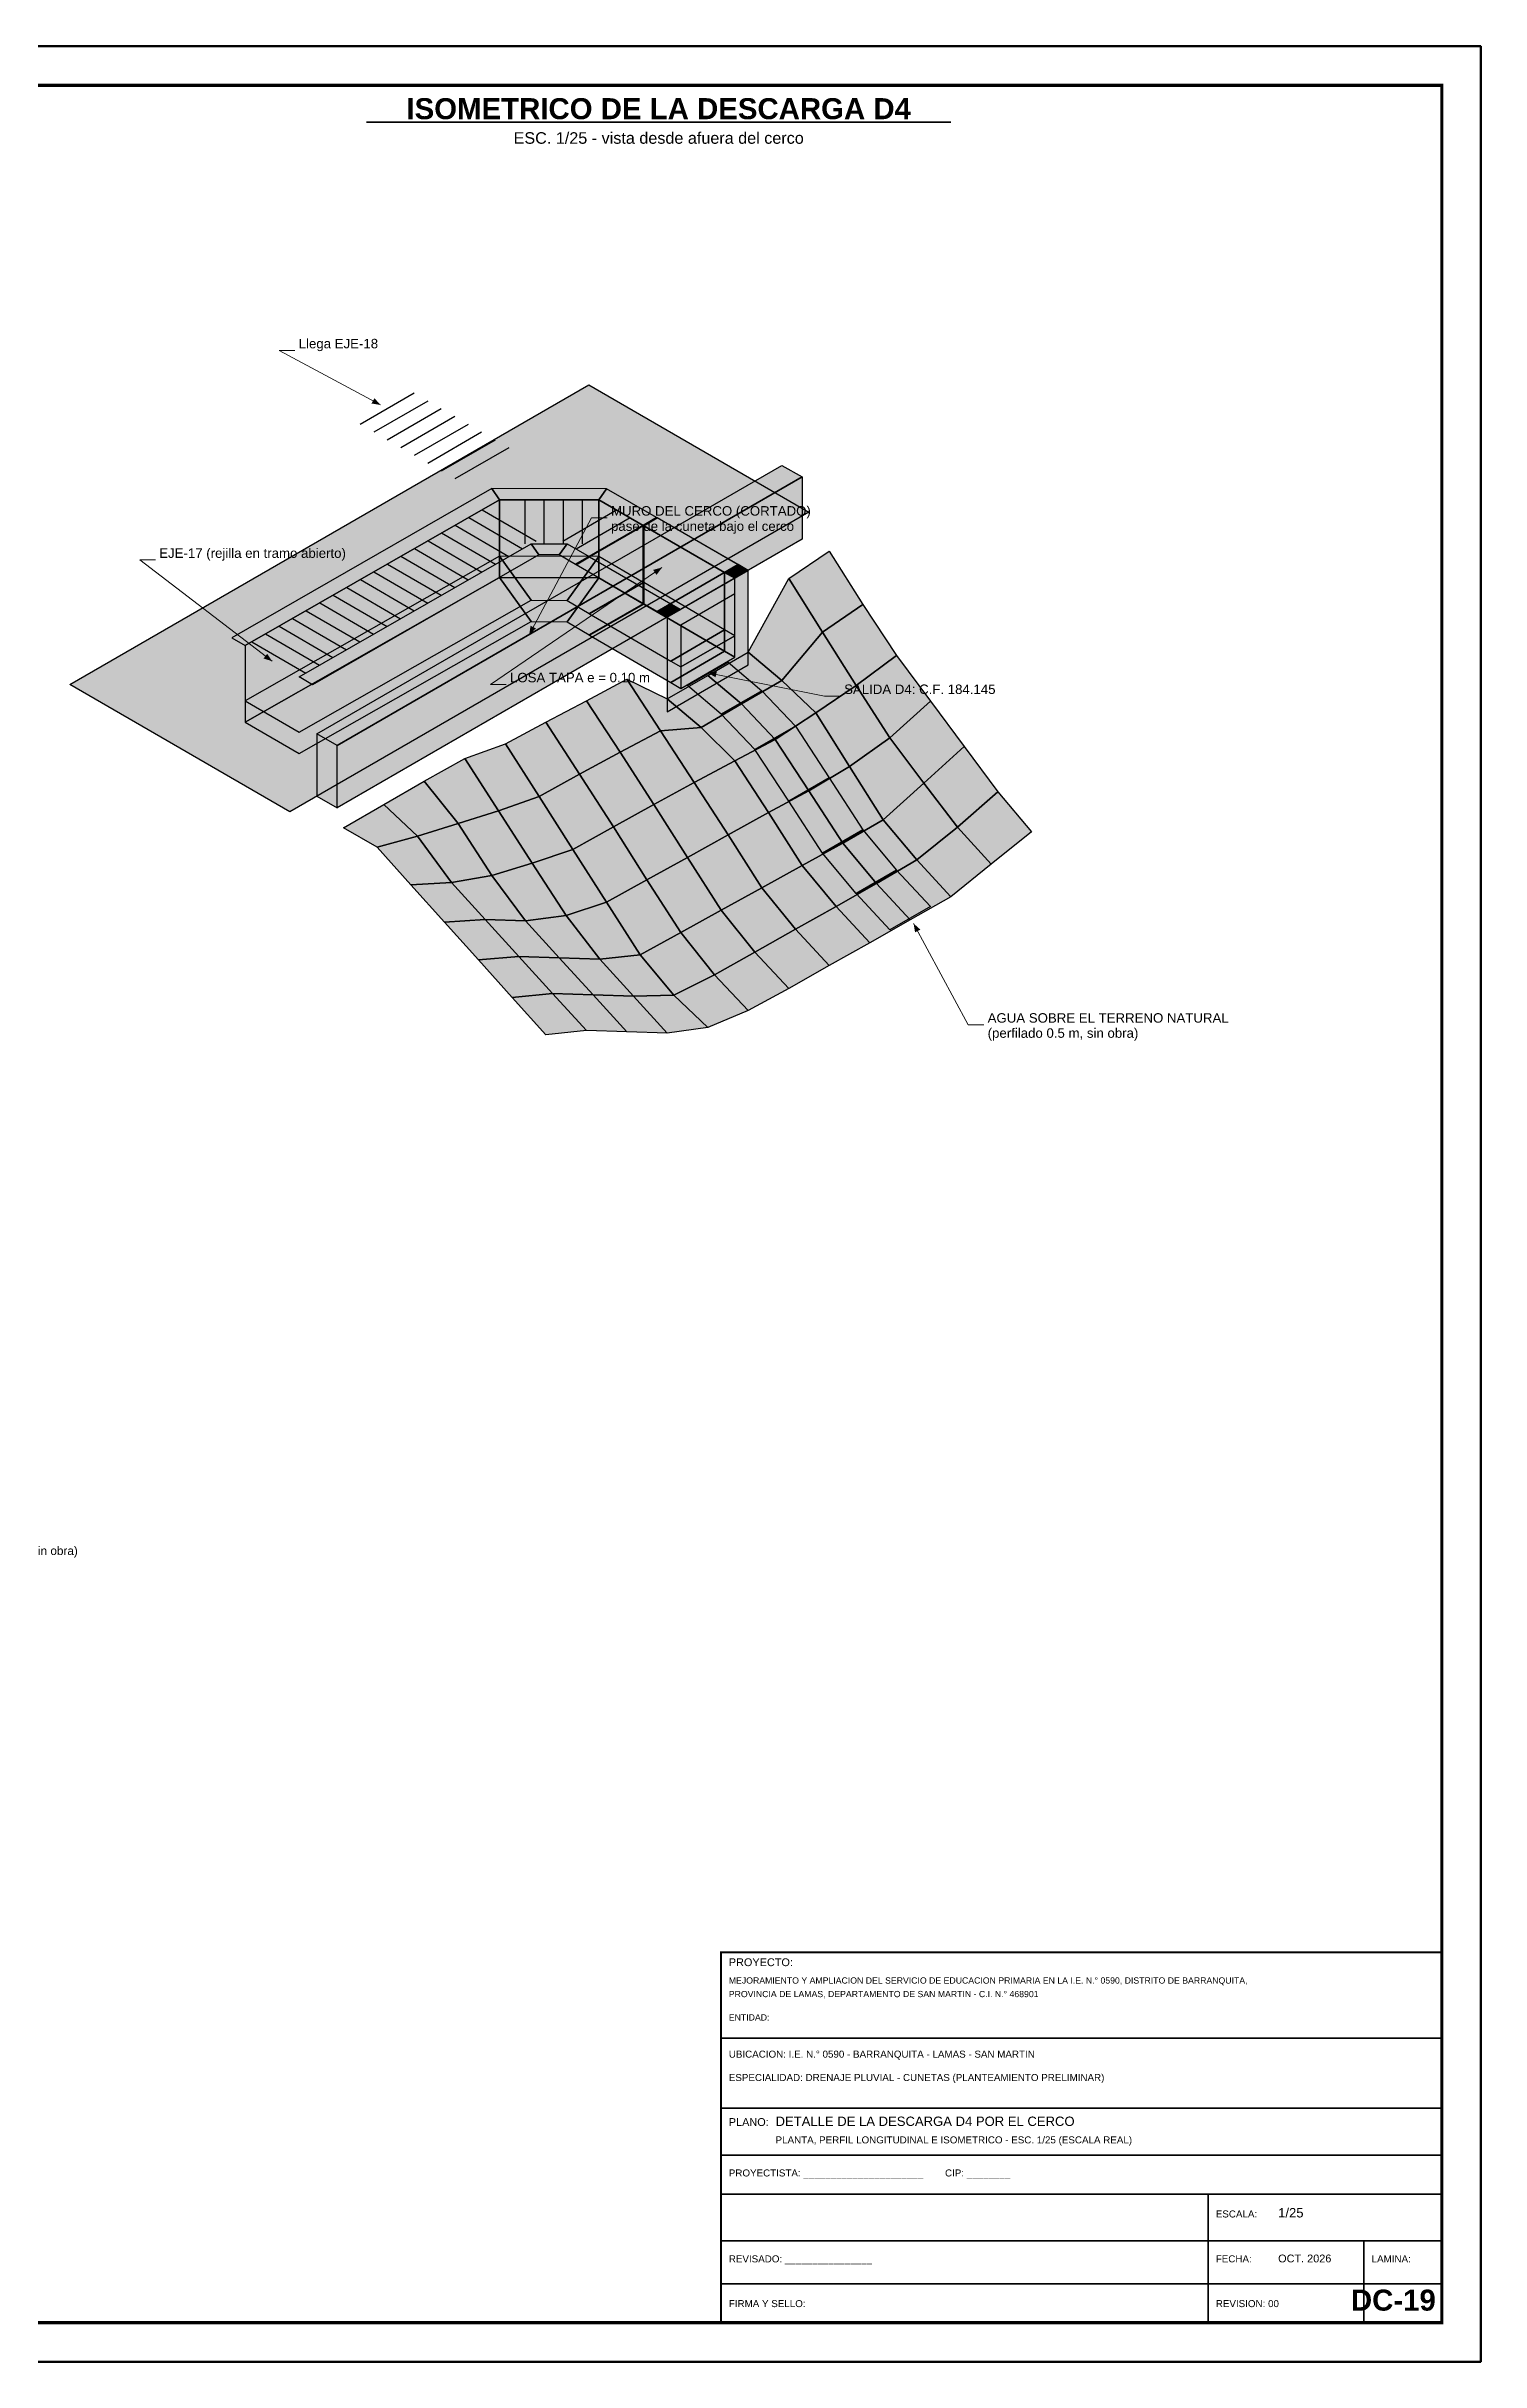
# Model space of a CAD drawing. Header units: metres. Extents: x 354768 to 355417, y 9249536 to 9250102.
# Drawn here: x 355158.65 to 355167.85, y 9249953 to 9249967.85 of the extents above; entities that cross this region are included whole.
import ezdxf
from ezdxf.enums import TextEntityAlignment as Align

# ---------------------------------------------------------------- set-up
doc = ezdxf.new("R2010")
doc.units = ezdxf.units.M
doc.header["$LTSCALE"] = 0.25
for name, color, linetype, lineweight in [('CONCRETO', 250, 'CONTINUOUS', 50), ('LLAMADAS', 30, 'CONTINUOUS', 18), ('MARCO', 7, 'CONTINUOUS', 50), ('ROTULO', 7, 'CONTINUOUS', 35), ('TITULOS', 160, 'CONTINUOUS', 35)]:
    doc.layers.add(name, color=color, linetype=linetype, lineweight=lineweight)
for name, color, linetype, true_color in [('ISOD-AGUA', 150, 'CONTINUOUS', 0x82bef0), ('ISOD-CERCO', 14, 'CONTINUOUS', 0xe8bebe), ('ISOD-FONDO', 253, 'CONTINUOUS', 0xb0b0b0), ('ISOD-HUECO', 250, 'CONTINUOUS', 0x3c3c3c), ('ISOD-INT', 252, 'CONTINUOUS', 0xc4c4c4), ('ISOD-LOSA', 8, 'CONTINUOUS', 0x969696), ('ISOD-PISO', 9, 'CONTINUOUS', 0xf3f0e8), ('ISOD-SUP', 254, 'CONTINUOUS', 0xececec), ('ISOD-TERRENO', 94, 'CONTINUOUS', 0xd6e2c4)]:
    doc.layers.add(name, color=color, linetype=linetype, true_color=true_color)
for name, color, linetype in [('ISOD-ARISTA', 8, 'CONTINUOUS'), ('ISOD-REJILLA', 1, 'CONTINUOUS'), ('ROTULO-TEXTO', 7, 'CONTINUOUS'), ('TEXTOS', 7, 'CONTINUOUS')]:
    doc.layers.add(name, color=color, linetype=linetype)
doc.styles.get("Standard").update_dxf_attribs({"font": 'arial.ttf'})
doc.styles.add('TITULOS', font='arialbd.ttf')

msp = doc.modelspace()

# ---------------------------------------------------------------- hatches: boundary and pattern name
at = {"layer": 'ISOD-AGUA', "true_color": 0x82bef0}
h = msp.add_hatch(color=7, dxfattribs=at)
h.dxf.hatch_style = 1
h.paths.add_polyline_path([(355160.267, 9249963.452), (355161.756, 9249964.297), (355161.554, 9249964.58), (355159.922, 9249963.653)])
h = msp.add_hatch(color=7, dxfattribs=at)
h.dxf.hatch_style = 1
h.paths.add_polyline_path([(355161.756, 9249964.297), (355161.987, 9249964.295), (355162.191, 9249964.577), (355161.554, 9249964.58)])
h = msp.add_hatch(color=7, dxfattribs=at)
h.dxf.hatch_style = 1
h.paths.add_polyline_path([(355161.987, 9249964.295), (355162.128, 9249964.212), (355162.475, 9249964.412), (355162.191, 9249964.577)])
h = msp.add_hatch(color=7, dxfattribs=at)
h.dxf.hatch_style = 1
h.paths.add_polyline_path([(355162.128, 9249964.212), (355162.132, 9249964.21), (355162.479, 9249964.41), (355162.475, 9249964.412)])
h = msp.add_hatch(color=7, dxfattribs=at)
h.dxf.hatch_style = 1
h.paths.add_polyline_path([(355162.132, 9249964.21), (355162.652, 9249963.907), (355162.998, 9249964.107), (355162.479, 9249964.41)])
h = msp.add_hatch(color=7, dxfattribs=at)
h.dxf.hatch_style = 1
h.paths.add_polyline_path([(355162.652, 9249963.907), (355162.717, 9249963.87), (355163.063, 9249964.07), (355162.998, 9249964.107)])
h = msp.add_hatch(color=7, dxfattribs=at)
h.dxf.hatch_style = 1
h.paths.add_polyline_path([(355162.717, 9249963.732), (355163.063, 9249963.933), (355163.063, 9249964.07), (355162.717, 9249963.87)])
h = msp.add_hatch(color=7, dxfattribs=at)
h.dxf.hatch_style = 1
h.paths.add_polyline_path([(355163.02, 9249963.9), (355163.236, 9249963.717), (355162.977, 9249963.567), (355162.76, 9249963.75)])
h = msp.add_hatch(color=7, dxfattribs=at)
h.dxf.hatch_style = 1
h.paths.add_polyline_path([(355163.236, 9249963.717), (355163.453, 9249963.49), (355163.193, 9249963.34), (355162.977, 9249963.567)])
h = msp.add_hatch(color=7, dxfattribs=at)
h.dxf.hatch_style = 1
h.paths.add_polyline_path([(355163.453, 9249963.49), (355163.669, 9249963.159), (355163.41, 9249963.009), (355163.193, 9249963.34)])
h = msp.add_hatch(color=7, dxfattribs=at)
h.dxf.hatch_style = 1
h.paths.add_polyline_path([(355163.669, 9249963.159), (355163.886, 9249962.825), (355163.626, 9249962.675), (355163.41, 9249963.009)])
h = msp.add_hatch(color=7, dxfattribs=at)
h.dxf.hatch_style = 1
h.paths.add_polyline_path([(355163.886, 9249962.825), (355164.102, 9249962.566), (355163.843, 9249962.416), (355163.626, 9249962.675)])
h = msp.add_hatch(color=7, dxfattribs=at)
h.dxf.hatch_style = 1
h.paths.add_polyline_path([(355164.102, 9249962.566), (355164.319, 9249962.333), (355164.059, 9249962.183), (355163.843, 9249962.416)])
at = {"layer": 'ISOD-CERCO', "true_color": 0xe8bebe}
h = msp.add_hatch(color=7, dxfattribs=at)
h.dxf.hatch_style = 1
h.paths.add_polyline_path([(355163.366, 9249965.162), (355163.496, 9249965.088), (355160.512, 9249963.365), (355160.382, 9249963.44)])
h = msp.add_hatch(color=7, dxfattribs=at)
h.dxf.hatch_style = 1
h.paths.add_polyline_path([(355163.496, 9249964.688), (355160.512, 9249962.965), (355160.512, 9249963.365), (355163.496, 9249965.088)])
h = msp.add_hatch(color=7, dxfattribs=at)
h.dxf.hatch_style = 1
h.paths.add_polyline_path([(355160.382, 9249963.04), (355160.512, 9249962.965), (355160.512, 9249963.365), (355160.382, 9249963.44)])
at = {"layer": 'ISOD-FONDO', "true_color": 0xb0b0b0}
h = msp.add_hatch(color=7, dxfattribs=at)
h.dxf.hatch_style = 1
h.paths.add_polyline_path([(355160.267, 9249963.315), (355161.756, 9249964.16), (355161.554, 9249964.443), (355159.922, 9249963.516)])
h = msp.add_hatch(color=7, dxfattribs=at)
h.dxf.hatch_style = 1
h.paths.add_polyline_path([(355161.756, 9249964.16), (355161.987, 9249964.158), (355162.191, 9249964.44), (355161.554, 9249964.443)])
h = msp.add_hatch(color=7, dxfattribs=at)
h.dxf.hatch_style = 1
h.paths.add_polyline_path([(355161.987, 9249964.158), (355162.128, 9249964.075), (355162.475, 9249964.275), (355162.191, 9249964.44)])
h = msp.add_hatch(color=7, dxfattribs=at)
h.dxf.hatch_style = 1
h.paths.add_polyline_path([(355162.128, 9249964.075), (355162.132, 9249964.073), (355162.479, 9249964.273), (355162.475, 9249964.275)])
h = msp.add_hatch(color=7, dxfattribs=at)
h.dxf.hatch_style = 1
h.paths.add_polyline_path([(355162.132, 9249964.073), (355162.652, 9249963.77), (355162.998, 9249963.97), (355162.479, 9249964.273)])
h = msp.add_hatch(color=7, dxfattribs=at)
h.dxf.hatch_style = 1
h.paths.add_polyline_path([(355162.652, 9249963.77), (355162.717, 9249963.732), (355163.063, 9249963.933), (355162.998, 9249963.97)])
at = {"layer": 'ISOD-HUECO', "true_color": 0x3c3c3c}
h = msp.add_hatch(color=7, dxfattribs=at)
h.dxf.hatch_style = 1
h.paths.add_polyline_path([(355162.717, 9249963.732), (355163.063, 9249963.933), (355163.063, 9249964.338), (355162.717, 9249964.138)])
at = {"layer": 'ISOD-INT', "true_color": 0xc4c4c4}
h = msp.add_hatch(color=7, dxfattribs=at)
h.dxf.hatch_style = 1
h.paths.add_polyline_path([(355159.922, 9249963.516), (355161.554, 9249964.443), (355161.554, 9249964.942), (355159.922, 9249964.006)])
h = msp.add_hatch(color=7, dxfattribs=at)
h.dxf.hatch_style = 1
h.paths.add_polyline_path([(355161.554, 9249964.443), (355162.191, 9249964.44), (355162.191, 9249964.941), (355161.554, 9249964.942)])
h = msp.add_hatch(color=7, dxfattribs=at)
h.dxf.hatch_style = 1
h.paths.add_polyline_path([(355162.191, 9249964.44), (355162.475, 9249964.275), (355162.475, 9249964.777), (355162.191, 9249964.941)])
h = msp.add_hatch(color=7, dxfattribs=at)
h.dxf.hatch_style = 1
h.paths.add_polyline_path([(355162.475, 9249964.275), (355162.479, 9249964.273), (355162.479, 9249964.775), (355162.475, 9249964.777)])
h = msp.add_hatch(color=7, dxfattribs=at)
h.dxf.hatch_style = 1
h.paths.add_polyline_path([(355162.479, 9249964.273), (355162.998, 9249963.97), (355162.998, 9249964.475), (355162.479, 9249964.775)])
h = msp.add_hatch(color=7, dxfattribs=at)
h.dxf.hatch_style = 1
h.paths.add_polyline_path([(355162.998, 9249963.97), (355163.063, 9249963.933), (355163.063, 9249964.438), (355162.998, 9249964.475)])
at = {"layer": 'ISOD-LOSA', "true_color": 0x969696}
h = msp.add_hatch(color=7, dxfattribs=at)
h.dxf.hatch_style = 1
h.paths.add_polyline_path([(355162.042, 9249964.528), (355162.046, 9249964.526), (355162.565, 9249964.826), (355162.561, 9249964.828)])
h = msp.add_hatch(color=7, dxfattribs=at)
h.dxf.hatch_style = 1
h.paths.add_polyline_path([(355162.046, 9249964.526), (355162.565, 9249964.226), (355163.085, 9249964.526), (355162.565, 9249964.826)])
h = msp.add_hatch(color=7, dxfattribs=at)
h.dxf.hatch_style = 1
h.paths.add_polyline_path([(355162.565, 9249964.226), (355162.63, 9249964.189), (355163.15, 9249964.489), (355163.085, 9249964.526)])
at = {"layer": 'ISOD-PISO', "true_color": 0xf3f0e8}
h = msp.add_hatch(color=7, dxfattribs=at)
h.dxf.hatch_style = 1
h.paths.add_polyline_path([(355162.126, 9249965.678), (355163.539, 9249964.863), (355160.209, 9249962.94), (355158.796, 9249963.756)])
at = {"layer": 'ISOD-SUP', "true_color": 0xececec}
h = msp.add_hatch(color=7, dxfattribs=at)
h.dxf.hatch_style = 1
h.paths.add_polyline_path([(355159.922, 9249964.006), (355161.554, 9249964.942), (355161.504, 9249965.013), (355159.836, 9249964.056)])
h = msp.add_hatch(color=7, dxfattribs=at)
h.dxf.hatch_style = 1
h.paths.add_polyline_path([(355161.554, 9249964.942), (355162.191, 9249964.941), (355162.241, 9249965.012), (355161.504, 9249965.013)])
h = msp.add_hatch(color=7, dxfattribs=at)
h.dxf.hatch_style = 1
h.paths.add_polyline_path([(355162.191, 9249964.941), (355162.475, 9249964.777), (355162.561, 9249964.827), (355162.241, 9249965.012)])
h = msp.add_hatch(color=7, dxfattribs=at)
h.dxf.hatch_style = 1
h.paths.add_polyline_path([(355162.475, 9249964.777), (355162.479, 9249964.775), (355162.565, 9249964.825), (355162.561, 9249964.827)])
h = msp.add_hatch(color=7, dxfattribs=at)
h.dxf.hatch_style = 1
h.paths.add_polyline_path([(355162.479, 9249964.775), (355162.998, 9249964.475), (355163.085, 9249964.525), (355162.565, 9249964.825)])
h = msp.add_hatch(color=7, dxfattribs=at)
h.dxf.hatch_style = 1
h.paths.add_polyline_path([(355160.267, 9249963.805), (355161.756, 9249964.659), (355161.806, 9249964.588), (355160.354, 9249963.755)])
h = msp.add_hatch(color=7, dxfattribs=at)
h.dxf.hatch_style = 1
h.paths.add_polyline_path([(355161.756, 9249964.659), (355161.987, 9249964.659), (355161.936, 9249964.588), (355161.806, 9249964.588)])
h = msp.add_hatch(color=7, dxfattribs=at)
h.dxf.hatch_style = 1
h.paths.add_polyline_path([(355161.987, 9249964.659), (355162.128, 9249964.577), (355162.042, 9249964.527), (355161.936, 9249964.588)])
h = msp.add_hatch(color=7, dxfattribs=at)
h.dxf.hatch_style = 1
h.paths.add_polyline_path([(355162.128, 9249964.577), (355162.132, 9249964.575), (355162.046, 9249964.525), (355162.042, 9249964.527)])
h = msp.add_hatch(color=7, dxfattribs=at)
h.dxf.hatch_style = 1
h.paths.add_polyline_path([(355162.132, 9249964.575), (355162.652, 9249964.275), (355162.565, 9249964.225), (355162.046, 9249964.525)])
h = msp.add_hatch(color=7, dxfattribs=at)
h.dxf.hatch_style = 1
h.paths.add_polyline_path([(355162.63, 9249963.582), (355163.15, 9249963.883), (355163.15, 9249964.488), (355162.63, 9249964.188)])
h = msp.add_hatch(color=7, dxfattribs=at)
h.dxf.hatch_style = 1
h.paths.add_polyline_path([(355162.998, 9249964.475), (355163.063, 9249964.438), (355163.15, 9249964.488), (355163.085, 9249964.525)])
h = msp.add_hatch(color=7, dxfattribs=at)
h.dxf.hatch_style = 1
h.paths.add_polyline_path([(355162.652, 9249964.275), (355162.717, 9249964.238), (355162.63, 9249964.188), (355162.565, 9249964.225)])
at = {"layer": 'ISOD-TERRENO', "true_color": 0xd6e2c4}
h = msp.add_hatch(color=7, dxfattribs=at)
h.dxf.hatch_style = 1
h.paths.add_polyline_path([(355163.669, 9249964.612), (355163.886, 9249964.269), (355163.626, 9249964.093), (355163.41, 9249964.436)])
h = msp.add_hatch(color=7, dxfattribs=at)
h.dxf.hatch_style = 1
h.paths.add_polyline_path([(355163.41, 9249964.436), (355163.626, 9249964.093), (355163.366, 9249963.782), (355163.15, 9249963.965)])
h = msp.add_hatch(color=7, dxfattribs=at)
h.dxf.hatch_style = 1
h.paths.add_polyline_path([(355163.886, 9249964.269), (355164.102, 9249963.942), (355163.843, 9249963.751), (355163.626, 9249964.093)])
h = msp.add_hatch(color=7, dxfattribs=at)
h.dxf.hatch_style = 1
h.paths.add_polyline_path([(355163.626, 9249964.093), (355163.843, 9249963.751), (355163.583, 9249963.575), (355163.366, 9249963.782)])
h = msp.add_hatch(color=7, dxfattribs=at)
h.dxf.hatch_style = 1
h.paths.add_polyline_path([(355163.15, 9249963.965), (355163.366, 9249963.782), (355163.106, 9249963.632), (355162.89, 9249963.815)])
h = msp.add_hatch(color=7, dxfattribs=at)
h.dxf.hatch_style = 1
h.paths.add_polyline_path([(355164.102, 9249963.942), (355164.319, 9249963.651), (355164.059, 9249963.414), (355163.843, 9249963.751)])
h = msp.add_hatch(color=7, dxfattribs=at)
h.dxf.hatch_style = 1
h.paths.add_polyline_path([(355162.37, 9249963.791), (355162.587, 9249963.46), (355162.327, 9249963.322), (355162.111, 9249963.653)])
h = msp.add_hatch(color=7, dxfattribs=at)
h.dxf.hatch_style = 1
h.paths.add_polyline_path([(355162.63, 9249963.665), (355162.847, 9249963.482), (355162.587, 9249963.46), (355162.37, 9249963.791)])
h = msp.add_hatch(color=7, dxfattribs=at)
h.dxf.hatch_style = 1
h.paths.add_polyline_path([(355162.89, 9249963.815), (355163.106, 9249963.632), (355162.847, 9249963.482), (355162.63, 9249963.665)])
h = msp.add_hatch(color=7, dxfattribs=at)
h.dxf.hatch_style = 1
h.paths.add_polyline_path([(355163.366, 9249963.782), (355163.583, 9249963.575), (355163.323, 9249963.405), (355163.106, 9249963.632)])
h = msp.add_hatch(color=7, dxfattribs=at)
h.dxf.hatch_style = 1
h.paths.add_polyline_path([(355163.843, 9249963.751), (355164.059, 9249963.414), (355163.799, 9249963.232), (355163.583, 9249963.575)])
h = msp.add_hatch(color=7, dxfattribs=at)
h.dxf.hatch_style = 1
h.paths.add_polyline_path([(355162.111, 9249963.653), (355162.327, 9249963.322), (355162.067, 9249963.182), (355161.851, 9249963.515)])
h = msp.add_hatch(color=7, dxfattribs=at)
h.dxf.hatch_style = 1
h.paths.add_polyline_path([(355163.106, 9249963.632), (355163.323, 9249963.405), (355163.063, 9249963.267), (355162.847, 9249963.482)])
h = msp.add_hatch(color=7, dxfattribs=at)
h.dxf.hatch_style = 1
h.paths.add_polyline_path([(355163.583, 9249963.575), (355163.799, 9249963.232), (355163.539, 9249963.074), (355163.323, 9249963.405)])
h = msp.add_hatch(color=7, dxfattribs=at)
h.dxf.hatch_style = 1
h.paths.add_polyline_path([(355164.319, 9249963.651), (355164.535, 9249963.359), (355164.276, 9249963.123), (355164.059, 9249963.414)])
h = msp.add_hatch(color=7, dxfattribs=at)
h.dxf.hatch_style = 1
h.paths.add_polyline_path([(355161.851, 9249963.515), (355162.067, 9249963.182), (355161.807, 9249963.038), (355161.591, 9249963.377)])
h = msp.add_hatch(color=7, dxfattribs=at)
h.dxf.hatch_style = 1
h.paths.add_polyline_path([(355162.587, 9249963.46), (355162.803, 9249963.129), (355162.544, 9249962.987), (355162.327, 9249963.322)])
h = msp.add_hatch(color=7, dxfattribs=at)
h.dxf.hatch_style = 1
h.paths.add_polyline_path([(355162.847, 9249963.482), (355163.063, 9249963.267), (355162.803, 9249963.129), (355162.587, 9249963.46)])
h = msp.add_hatch(color=7, dxfattribs=at)
h.dxf.hatch_style = 1
h.paths.add_polyline_path([(355161.331, 9249963.282), (355161.548, 9249962.947), (355161.288, 9249962.866), (355161.071, 9249963.137)])
h = msp.add_hatch(color=7, dxfattribs=at)
h.dxf.hatch_style = 1
h.paths.add_polyline_path([(355161.591, 9249963.377), (355161.807, 9249963.038), (355161.548, 9249962.947), (355161.331, 9249963.282)])
h = msp.add_hatch(color=7, dxfattribs=at)
h.dxf.hatch_style = 1
h.paths.add_polyline_path([(355162.327, 9249963.322), (355162.544, 9249962.987), (355162.284, 9249962.843), (355162.067, 9249963.182)])
h = msp.add_hatch(color=7, dxfattribs=at)
h.dxf.hatch_style = 1
h.paths.add_polyline_path([(355163.323, 9249963.405), (355163.539, 9249963.074), (355163.28, 9249962.935), (355163.063, 9249963.267)])
h = msp.add_hatch(color=7, dxfattribs=at)
h.dxf.hatch_style = 1
h.paths.add_polyline_path([(355164.059, 9249963.414), (355164.276, 9249963.123), (355164.016, 9249962.889), (355163.799, 9249963.232)])
h = msp.add_hatch(color=7, dxfattribs=at)
h.dxf.hatch_style = 1
h.paths.add_polyline_path([(355164.535, 9249963.359), (355164.752, 9249963.068), (355164.492, 9249962.842), (355164.276, 9249963.123)])
h = msp.add_hatch(color=7, dxfattribs=at)
h.dxf.hatch_style = 1
h.paths.add_polyline_path([(355161.071, 9249963.137), (355161.288, 9249962.866), (355161.028, 9249962.785), (355160.811, 9249962.988)])
h = msp.add_hatch(color=7, dxfattribs=at)
h.dxf.hatch_style = 1
h.paths.add_polyline_path([(355162.067, 9249963.182), (355162.284, 9249962.843), (355162.024, 9249962.699), (355161.807, 9249963.038)])
h = msp.add_hatch(color=7, dxfattribs=at)
h.dxf.hatch_style = 1
h.paths.add_polyline_path([(355162.803, 9249963.129), (355163.02, 9249962.792), (355162.76, 9249962.648), (355162.544, 9249962.987)])
h = msp.add_hatch(color=7, dxfattribs=at)
h.dxf.hatch_style = 1
h.paths.add_polyline_path([(355163.063, 9249963.267), (355163.28, 9249962.935), (355163.02, 9249962.792), (355162.803, 9249963.129)])
h = msp.add_hatch(color=7, dxfattribs=at)
h.dxf.hatch_style = 1
h.paths.add_polyline_path([(355163.799, 9249963.232), (355164.016, 9249962.889), (355163.756, 9249962.74), (355163.539, 9249963.074)])
h = msp.add_hatch(color=7, dxfattribs=at)
h.dxf.hatch_style = 1
h.paths.add_polyline_path([(355160.811, 9249962.988), (355161.028, 9249962.785), (355160.768, 9249962.713), (355160.552, 9249962.838)])
h = msp.add_hatch(color=7, dxfattribs=at)
h.dxf.hatch_style = 1
h.paths.add_polyline_path([(355161.807, 9249963.038), (355162.024, 9249962.699), (355161.764, 9249962.611), (355161.548, 9249962.947)])
h = msp.add_hatch(color=7, dxfattribs=at)
h.dxf.hatch_style = 1
h.paths.add_polyline_path([(355162.544, 9249962.987), (355162.76, 9249962.648), (355162.5, 9249962.504), (355162.284, 9249962.843)])
h = msp.add_hatch(color=7, dxfattribs=at)
h.dxf.hatch_style = 1
h.paths.add_polyline_path([(355163.539, 9249963.074), (355163.756, 9249962.74), (355163.496, 9249962.596), (355163.28, 9249962.935)])
h = msp.add_hatch(color=7, dxfattribs=at)
h.dxf.hatch_style = 1
h.paths.add_polyline_path([(355164.276, 9249963.123), (355164.492, 9249962.842), (355164.232, 9249962.633), (355164.016, 9249962.889)])
h = msp.add_hatch(color=7, dxfattribs=at)
h.dxf.hatch_style = 1
h.paths.add_polyline_path([(355164.752, 9249963.068), (355164.968, 9249962.813), (355164.709, 9249962.605), (355164.492, 9249962.842)])
h = msp.add_hatch(color=7, dxfattribs=at)
h.dxf.hatch_style = 1
h.paths.add_polyline_path([(355161.288, 9249962.866), (355161.504, 9249962.531), (355161.245, 9249962.488), (355161.028, 9249962.785)])
h = msp.add_hatch(color=7, dxfattribs=at)
h.dxf.hatch_style = 1
h.paths.add_polyline_path([(355161.548, 9249962.947), (355161.764, 9249962.611), (355161.504, 9249962.531), (355161.288, 9249962.866)])
h = msp.add_hatch(color=7, dxfattribs=at)
h.dxf.hatch_style = 1
h.paths.add_polyline_path([(355162.284, 9249962.843), (355162.5, 9249962.504), (355162.24, 9249962.361), (355162.024, 9249962.699)])
h = msp.add_hatch(color=7, dxfattribs=at)
h.dxf.hatch_style = 1
h.paths.add_polyline_path([(355163.28, 9249962.935), (355163.496, 9249962.596), (355163.236, 9249962.453), (355163.02, 9249962.792)])
h = msp.add_hatch(color=7, dxfattribs=at)
h.dxf.hatch_style = 1
h.paths.add_polyline_path([(355164.016, 9249962.889), (355164.232, 9249962.633), (355163.972, 9249962.481), (355163.756, 9249962.74)])
h = msp.add_hatch(color=7, dxfattribs=at)
h.dxf.hatch_style = 1
h.paths.add_polyline_path([(355164.492, 9249962.842), (355164.709, 9249962.605), (355164.449, 9249962.396), (355164.232, 9249962.633)])
h = msp.add_hatch(color=7, dxfattribs=at)
h.dxf.hatch_style = 1
h.paths.add_polyline_path([(355161.028, 9249962.785), (355161.245, 9249962.488), (355160.985, 9249962.473), (355160.768, 9249962.713)])
h = msp.add_hatch(color=7, dxfattribs=at)
h.dxf.hatch_style = 1
h.paths.add_polyline_path([(355162.024, 9249962.699), (355162.24, 9249962.361), (355161.981, 9249962.276), (355161.764, 9249962.611)])
h = msp.add_hatch(color=7, dxfattribs=at)
h.dxf.hatch_style = 1
h.paths.add_polyline_path([(355163.02, 9249962.792), (355163.236, 9249962.453), (355162.977, 9249962.309), (355162.76, 9249962.648)])
h = msp.add_hatch(color=7, dxfattribs=at)
h.dxf.hatch_style = 1
h.paths.add_polyline_path([(355163.756, 9249962.74), (355163.972, 9249962.481), (355163.713, 9249962.334), (355163.496, 9249962.596)])
h = msp.add_hatch(color=7, dxfattribs=at)
h.dxf.hatch_style = 1
h.paths.add_polyline_path([(355161.764, 9249962.611), (355161.981, 9249962.276), (355161.721, 9249962.241), (355161.504, 9249962.531)])
h = msp.add_hatch(color=7, dxfattribs=at)
h.dxf.hatch_style = 1
h.paths.add_polyline_path([(355162.76, 9249962.648), (355162.977, 9249962.309), (355162.717, 9249962.166), (355162.5, 9249962.504)])
h = msp.add_hatch(color=7, dxfattribs=at)
h.dxf.hatch_style = 1
h.paths.add_polyline_path([(355163.496, 9249962.596), (355163.713, 9249962.334), (355163.453, 9249962.187), (355163.236, 9249962.453)])
h = msp.add_hatch(color=7, dxfattribs=at)
h.dxf.hatch_style = 1
h.paths.add_polyline_path([(355164.232, 9249962.633), (355164.449, 9249962.396), (355164.189, 9249962.248), (355163.972, 9249962.481)])
h = msp.add_hatch(color=7, dxfattribs=at)
h.dxf.hatch_style = 1
h.paths.add_polyline_path([(355161.245, 9249962.488), (355161.461, 9249962.25), (355161.201, 9249962.232), (355160.985, 9249962.473)])
h = msp.add_hatch(color=7, dxfattribs=at)
h.dxf.hatch_style = 1
h.paths.add_polyline_path([(355161.504, 9249962.531), (355161.721, 9249962.241), (355161.461, 9249962.25), (355161.245, 9249962.488)])
h = msp.add_hatch(color=7, dxfattribs=at)
h.dxf.hatch_style = 1
h.paths.add_polyline_path([(355162.5, 9249962.504), (355162.717, 9249962.166), (355162.457, 9249962.022), (355162.24, 9249962.361)])
h = msp.add_hatch(color=7, dxfattribs=at)
h.dxf.hatch_style = 1
h.paths.add_polyline_path([(355163.236, 9249962.453), (355163.453, 9249962.187), (355163.193, 9249962.041), (355162.977, 9249962.309)])
h = msp.add_hatch(color=7, dxfattribs=at)
h.dxf.hatch_style = 1
h.paths.add_polyline_path([(355163.972, 9249962.481), (355164.189, 9249962.248), (355163.929, 9249962.101), (355163.713, 9249962.334)])
h = msp.add_hatch(color=7, dxfattribs=at)
h.dxf.hatch_style = 1
h.paths.add_polyline_path([(355161.461, 9249962.25), (355161.678, 9249962.012), (355161.418, 9249961.991), (355161.201, 9249962.232)])
h = msp.add_hatch(color=7, dxfattribs=at)
h.dxf.hatch_style = 1
h.paths.add_polyline_path([(355161.721, 9249962.241), (355161.937, 9249962.004), (355161.678, 9249962.012), (355161.461, 9249962.25)])
h = msp.add_hatch(color=7, dxfattribs=at)
h.dxf.hatch_style = 1
h.paths.add_polyline_path([(355161.981, 9249962.276), (355162.197, 9249961.995), (355161.937, 9249962.004), (355161.721, 9249962.241)])
h = msp.add_hatch(color=7, dxfattribs=at)
h.dxf.hatch_style = 1
h.paths.add_polyline_path([(355162.24, 9249962.361), (355162.457, 9249962.022), (355162.197, 9249961.995), (355161.981, 9249962.276)])
h = msp.add_hatch(color=7, dxfattribs=at)
h.dxf.hatch_style = 1
h.paths.add_polyline_path([(355162.977, 9249962.309), (355163.193, 9249962.041), (355162.933, 9249961.894), (355162.717, 9249962.166)])
h = msp.add_hatch(color=7, dxfattribs=at)
h.dxf.hatch_style = 1
h.paths.add_polyline_path([(355163.713, 9249962.334), (355163.929, 9249962.101), (355163.669, 9249961.954), (355163.453, 9249962.187)])
h = msp.add_hatch(color=7, dxfattribs=at)
h.dxf.hatch_style = 1
h.paths.add_polyline_path([(355162.717, 9249962.166), (355162.933, 9249961.894), (355162.673, 9249961.764), (355162.457, 9249962.022)])
h = msp.add_hatch(color=7, dxfattribs=at)
h.dxf.hatch_style = 1
h.paths.add_polyline_path([(355163.453, 9249962.187), (355163.669, 9249961.954), (355163.41, 9249961.807), (355163.193, 9249962.041)])
h = msp.add_hatch(color=7, dxfattribs=at)
h.dxf.hatch_style = 1
h.paths.add_polyline_path([(355161.678, 9249962.012), (355161.894, 9249961.775), (355161.634, 9249961.75), (355161.418, 9249961.991)])
h = msp.add_hatch(color=7, dxfattribs=at)
h.dxf.hatch_style = 1
h.paths.add_polyline_path([(355161.937, 9249962.004), (355162.154, 9249961.766), (355161.894, 9249961.775), (355161.678, 9249962.012)])
h = msp.add_hatch(color=7, dxfattribs=at)
h.dxf.hatch_style = 1
h.paths.add_polyline_path([(355162.197, 9249961.995), (355162.414, 9249961.757), (355162.154, 9249961.766), (355161.937, 9249962.004)])
h = msp.add_hatch(color=7, dxfattribs=at)
h.dxf.hatch_style = 1
h.paths.add_polyline_path([(355162.457, 9249962.022), (355162.673, 9249961.764), (355162.414, 9249961.757), (355162.197, 9249961.995)])
h = msp.add_hatch(color=7, dxfattribs=at)
h.dxf.hatch_style = 1
h.paths.add_polyline_path([(355163.193, 9249962.041), (355163.41, 9249961.807), (355163.15, 9249961.667), (355162.933, 9249961.894)])
h = msp.add_hatch(color=7, dxfattribs=at)
h.dxf.hatch_style = 1
h.paths.add_polyline_path([(355162.933, 9249961.894), (355163.15, 9249961.667), (355162.89, 9249961.558), (355162.673, 9249961.764)])
h = msp.add_hatch(color=7, dxfattribs=at)
h.dxf.hatch_style = 1
h.paths.add_polyline_path([(355161.894, 9249961.775), (355162.111, 9249961.537), (355161.851, 9249961.509), (355161.634, 9249961.75)])
h = msp.add_hatch(color=7, dxfattribs=at)
h.dxf.hatch_style = 1
h.paths.add_polyline_path([(355162.154, 9249961.766), (355162.37, 9249961.529), (355162.111, 9249961.537), (355161.894, 9249961.775)])
h = msp.add_hatch(color=7, dxfattribs=at)
h.dxf.hatch_style = 1
h.paths.add_polyline_path([(355162.414, 9249961.757), (355162.63, 9249961.52), (355162.37, 9249961.529), (355162.154, 9249961.766)])
h = msp.add_hatch(color=7, dxfattribs=at)
h.dxf.hatch_style = 1
h.paths.add_polyline_path([(355162.673, 9249961.764), (355162.89, 9249961.558), (355162.63, 9249961.52), (355162.414, 9249961.757)])

# ---------------------------------------------------------------- linework, layer by layer
at = {"layer": 'CONCRETO'}
for points in [[(355161.05, 9249965.7)], [(355160.963, 9249965.65)], [(355160.53, 9249965.4)], [(355160.617, 9249965.45)]]:
    msp.add_lwpolyline(points, dxfattribs=at)
at = {"layer": 'ISOD-ARISTA'}
for points in [[(355162.126, 9249965.678), (355163.539, 9249964.863), (355160.209, 9249962.94), (355158.796, 9249963.756)], [(355163.366, 9249965.162), (355163.496, 9249965.088), (355160.512, 9249963.365), (355160.382, 9249963.44)], [(355163.496, 9249964.688), (355160.512, 9249962.965), (355160.512, 9249963.365), (355163.496, 9249965.088)], [(355159.922, 9249964.006), (355161.554, 9249964.942), (355161.504, 9249965.013), (355159.836, 9249964.056)], [(355159.922, 9249963.516), (355161.554, 9249964.443), (355161.554, 9249964.942), (355159.922, 9249964.006)], [(355161.554, 9249964.942), (355162.191, 9249964.941), (355162.241, 9249965.012), (355161.504, 9249965.013)], [(355161.554, 9249964.443), (355162.191, 9249964.44), (355162.191, 9249964.941), (355161.554, 9249964.942)], [(355162.191, 9249964.941), (355162.475, 9249964.777), (355162.561, 9249964.827), (355162.241, 9249965.012)], [(355162.191, 9249964.44), (355162.475, 9249964.275), (355162.475, 9249964.777), (355162.191, 9249964.941)], [(355162.042, 9249964.528), (355162.046, 9249964.526), (355162.565, 9249964.826), (355162.561, 9249964.828)], [(355162.046, 9249964.526), (355162.565, 9249964.226), (355163.085, 9249964.526), (355162.565, 9249964.826)], [(355162.475, 9249964.777), (355162.479, 9249964.775), (355162.565, 9249964.825), (355162.561, 9249964.827)], [(355162.475, 9249964.275), (355162.479, 9249964.273), (355162.479, 9249964.775), (355162.475, 9249964.777)], [(355162.479, 9249964.775), (355162.998, 9249964.475), (355163.085, 9249964.525), (355162.565, 9249964.825)], [(355162.479, 9249964.273), (355162.998, 9249963.97), (355162.998, 9249964.475), (355162.479, 9249964.775)], [(355160.267, 9249963.805), (355161.756, 9249964.659), (355161.806, 9249964.588), (355160.354, 9249963.755)], [(355161.756, 9249964.659), (355161.987, 9249964.659), (355161.936, 9249964.588), (355161.806, 9249964.588)], [(355161.987, 9249964.659), (355162.128, 9249964.577), (355162.042, 9249964.527), (355161.936, 9249964.588)], [(355160.267, 9249963.452), (355161.756, 9249964.297), (355161.554, 9249964.58), (355159.922, 9249963.653)], [(355161.756, 9249964.297), (355161.987, 9249964.295), (355162.191, 9249964.577), (355161.554, 9249964.58)], [(355161.987, 9249964.295), (355162.128, 9249964.212), (355162.475, 9249964.412), (355162.191, 9249964.577)], [(355162.128, 9249964.577), (355162.132, 9249964.575), (355162.046, 9249964.525), (355162.042, 9249964.527)], [(355162.132, 9249964.575), (355162.652, 9249964.275), (355162.565, 9249964.225), (355162.046, 9249964.525)], [(355162.565, 9249964.226), (355162.63, 9249964.189), (355163.15, 9249964.489), (355163.085, 9249964.526)], [(355162.63, 9249963.582), (355163.15, 9249963.883), (355163.15, 9249964.488), (355162.63, 9249964.188)], [(355162.998, 9249964.475), (355163.063, 9249964.438), (355163.15, 9249964.488), (355163.085, 9249964.525)], [(355162.998, 9249963.97), (355163.063, 9249963.933), (355163.063, 9249964.438), (355162.998, 9249964.475)], [(355163.669, 9249964.612), (355163.886, 9249964.269), (355163.626, 9249964.093), (355163.41, 9249964.436)], [(355160.267, 9249963.315), (355161.756, 9249964.16), (355161.554, 9249964.443), (355159.922, 9249963.516)], [(355161.756, 9249964.16), (355161.987, 9249964.158), (355162.191, 9249964.44), (355161.554, 9249964.443)], [(355161.987, 9249964.158), (355162.128, 9249964.075), (355162.475, 9249964.275), (355162.191, 9249964.44)], [(355162.128, 9249964.212), (355162.132, 9249964.21), (355162.479, 9249964.41), (355162.475, 9249964.412)], [(355162.132, 9249964.21), (355162.652, 9249963.907), (355162.998, 9249964.107), (355162.479, 9249964.41)], [(355162.717, 9249963.732), (355163.063, 9249963.933), (355163.063, 9249964.338), (355162.717, 9249964.138)], [(355163.41, 9249964.436), (355163.626, 9249964.093), (355163.366, 9249963.782), (355163.15, 9249963.965)], [(355162.128, 9249964.075), (355162.132, 9249964.073), (355162.479, 9249964.273), (355162.475, 9249964.275)], [(355162.132, 9249964.073), (355162.652, 9249963.77), (355162.998, 9249963.97), (355162.479, 9249964.273)], [(355162.652, 9249964.275), (355162.717, 9249964.238), (355162.63, 9249964.188), (355162.565, 9249964.225)], [(355163.886, 9249964.269), (355164.102, 9249963.942), (355163.843, 9249963.751), (355163.626, 9249964.093)], [(355162.652, 9249963.907), (355162.717, 9249963.87), (355163.063, 9249964.07), (355162.998, 9249964.107)], [(355162.717, 9249963.732), (355163.063, 9249963.933), (355163.063, 9249964.07), (355162.717, 9249963.87)], [(355163.626, 9249964.093), (355163.843, 9249963.751), (355163.583, 9249963.575), (355163.366, 9249963.782)], [(355162.652, 9249963.77), (355162.717, 9249963.732), (355163.063, 9249963.933), (355162.998, 9249963.97)], [(355163.02, 9249963.9), (355163.236, 9249963.717), (355162.977, 9249963.567), (355162.76, 9249963.75)], [(355163.15, 9249963.965), (355163.366, 9249963.782), (355163.106, 9249963.632), (355162.89, 9249963.815)], [(355164.102, 9249963.942), (355164.319, 9249963.651), (355164.059, 9249963.414), (355163.843, 9249963.751)], [(355162.37, 9249963.791), (355162.587, 9249963.46), (355162.327, 9249963.322), (355162.111, 9249963.653)], [(355162.63, 9249963.665), (355162.847, 9249963.482), (355162.587, 9249963.46), (355162.37, 9249963.791)], [(355162.89, 9249963.815), (355163.106, 9249963.632), (355162.847, 9249963.482), (355162.63, 9249963.665)], [(355163.366, 9249963.782), (355163.583, 9249963.575), (355163.323, 9249963.405), (355163.106, 9249963.632)], [(355163.843, 9249963.751), (355164.059, 9249963.414), (355163.799, 9249963.232), (355163.583, 9249963.575)], [(355162.111, 9249963.653), (355162.327, 9249963.322), (355162.067, 9249963.182), (355161.851, 9249963.515)], [(355163.106, 9249963.632), (355163.323, 9249963.405), (355163.063, 9249963.267), (355162.847, 9249963.482)], [(355163.236, 9249963.717), (355163.453, 9249963.49), (355163.193, 9249963.34), (355162.977, 9249963.567)], [(355163.583, 9249963.575), (355163.799, 9249963.232), (355163.539, 9249963.074), (355163.323, 9249963.405)], [(355164.319, 9249963.651), (355164.535, 9249963.359), (355164.276, 9249963.123), (355164.059, 9249963.414)], [(355160.382, 9249963.04), (355160.512, 9249962.965), (355160.512, 9249963.365), (355160.382, 9249963.44)], [(355161.851, 9249963.515), (355162.067, 9249963.182), (355161.807, 9249963.038), (355161.591, 9249963.377)], [(355162.587, 9249963.46), (355162.803, 9249963.129), (355162.544, 9249962.987), (355162.327, 9249963.322)], [(355162.847, 9249963.482), (355163.063, 9249963.267), (355162.803, 9249963.129), (355162.587, 9249963.46)], [(355163.453, 9249963.49), (355163.669, 9249963.159), (355163.41, 9249963.009), (355163.193, 9249963.34)], [(355161.331, 9249963.282), (355161.548, 9249962.947), (355161.288, 9249962.866), (355161.071, 9249963.137)], [(355161.591, 9249963.377), (355161.807, 9249963.038), (355161.548, 9249962.947), (355161.331, 9249963.282)], [(355162.327, 9249963.322), (355162.544, 9249962.987), (355162.284, 9249962.843), (355162.067, 9249963.182)], [(355163.323, 9249963.405), (355163.539, 9249963.074), (355163.28, 9249962.935), (355163.063, 9249963.267)], [(355164.059, 9249963.414), (355164.276, 9249963.123), (355164.016, 9249962.889), (355163.799, 9249963.232)], [(355164.535, 9249963.359), (355164.752, 9249963.068), (355164.492, 9249962.842), (355164.276, 9249963.123)], [(355161.071, 9249963.137), (355161.288, 9249962.866), (355161.028, 9249962.785), (355160.811, 9249962.988)], [(355162.067, 9249963.182), (355162.284, 9249962.843), (355162.024, 9249962.699), (355161.807, 9249963.038)], [(355162.803, 9249963.129), (355163.02, 9249962.792), (355162.76, 9249962.648), (355162.544, 9249962.987)], [(355163.063, 9249963.267), (355163.28, 9249962.935), (355163.02, 9249962.792), (355162.803, 9249963.129)], [(355163.669, 9249963.159), (355163.886, 9249962.825), (355163.626, 9249962.675), (355163.41, 9249963.009)], [(355163.799, 9249963.232), (355164.016, 9249962.889), (355163.756, 9249962.74), (355163.539, 9249963.074)], [(355160.811, 9249962.988), (355161.028, 9249962.785), (355160.768, 9249962.713), (355160.552, 9249962.838)], [(355161.807, 9249963.038), (355162.024, 9249962.699), (355161.764, 9249962.611), (355161.548, 9249962.947)], [(355162.544, 9249962.987), (355162.76, 9249962.648), (355162.5, 9249962.504), (355162.284, 9249962.843)], [(355163.539, 9249963.074), (355163.756, 9249962.74), (355163.496, 9249962.596), (355163.28, 9249962.935)], [(355164.276, 9249963.123), (355164.492, 9249962.842), (355164.232, 9249962.633), (355164.016, 9249962.889)], [(355164.752, 9249963.068), (355164.968, 9249962.813), (355164.709, 9249962.605), (355164.492, 9249962.842)], [(355161.288, 9249962.866), (355161.504, 9249962.531), (355161.245, 9249962.488), (355161.028, 9249962.785)], [(355161.548, 9249962.947), (355161.764, 9249962.611), (355161.504, 9249962.531), (355161.288, 9249962.866)], [(355162.284, 9249962.843), (355162.5, 9249962.504), (355162.24, 9249962.361), (355162.024, 9249962.699)], [(355163.28, 9249962.935), (355163.496, 9249962.596), (355163.236, 9249962.453), (355163.02, 9249962.792)], [(355164.016, 9249962.889), (355164.232, 9249962.633), (355163.972, 9249962.481), (355163.756, 9249962.74)], [(355164.492, 9249962.842), (355164.709, 9249962.605), (355164.449, 9249962.396), (355164.232, 9249962.633)], [(355161.028, 9249962.785), (355161.245, 9249962.488), (355160.985, 9249962.473), (355160.768, 9249962.713)], [(355162.024, 9249962.699), (355162.24, 9249962.361), (355161.981, 9249962.276), (355161.764, 9249962.611)], [(355163.02, 9249962.792), (355163.236, 9249962.453), (355162.977, 9249962.309), (355162.76, 9249962.648)], [(355163.756, 9249962.74), (355163.972, 9249962.481), (355163.713, 9249962.334), (355163.496, 9249962.596)], [(355163.886, 9249962.825), (355164.102, 9249962.566), (355163.843, 9249962.416), (355163.626, 9249962.675)], [(355161.764, 9249962.611), (355161.981, 9249962.276), (355161.721, 9249962.241), (355161.504, 9249962.531)], [(355162.76, 9249962.648), (355162.977, 9249962.309), (355162.717, 9249962.166), (355162.5, 9249962.504)], [(355163.496, 9249962.596), (355163.713, 9249962.334), (355163.453, 9249962.187), (355163.236, 9249962.453)], [(355164.102, 9249962.566), (355164.319, 9249962.333), (355164.059, 9249962.183), (355163.843, 9249962.416)], [(355164.232, 9249962.633), (355164.449, 9249962.396), (355164.189, 9249962.248), (355163.972, 9249962.481)], [(355161.245, 9249962.488), (355161.461, 9249962.25), (355161.201, 9249962.232), (355160.985, 9249962.473)], [(355161.504, 9249962.531), (355161.721, 9249962.241), (355161.461, 9249962.25), (355161.245, 9249962.488)], [(355162.5, 9249962.504), (355162.717, 9249962.166), (355162.457, 9249962.022), (355162.24, 9249962.361)], [(355163.236, 9249962.453), (355163.453, 9249962.187), (355163.193, 9249962.041), (355162.977, 9249962.309)], [(355163.972, 9249962.481), (355164.189, 9249962.248), (355163.929, 9249962.101), (355163.713, 9249962.334)], [(355161.461, 9249962.25), (355161.678, 9249962.012), (355161.418, 9249961.991), (355161.201, 9249962.232)], [(355161.721, 9249962.241), (355161.937, 9249962.004), (355161.678, 9249962.012), (355161.461, 9249962.25)], [(355161.981, 9249962.276), (355162.197, 9249961.995), (355161.937, 9249962.004), (355161.721, 9249962.241)], [(355162.24, 9249962.361), (355162.457, 9249962.022), (355162.197, 9249961.995), (355161.981, 9249962.276)], [(355162.977, 9249962.309), (355163.193, 9249962.041), (355162.933, 9249961.894), (355162.717, 9249962.166)], [(355163.713, 9249962.334), (355163.929, 9249962.101), (355163.669, 9249961.954), (355163.453, 9249962.187)], [(355162.717, 9249962.166), (355162.933, 9249961.894), (355162.673, 9249961.764), (355162.457, 9249962.022)], [(355163.453, 9249962.187), (355163.669, 9249961.954), (355163.41, 9249961.807), (355163.193, 9249962.041)], [(355161.678, 9249962.012), (355161.894, 9249961.775), (355161.634, 9249961.75), (355161.418, 9249961.991)], [(355161.937, 9249962.004), (355162.154, 9249961.766), (355161.894, 9249961.775), (355161.678, 9249962.012)], [(355162.197, 9249961.995), (355162.414, 9249961.757), (355162.154, 9249961.766), (355161.937, 9249962.004)], [(355162.457, 9249962.022), (355162.673, 9249961.764), (355162.414, 9249961.757), (355162.197, 9249961.995)], [(355163.193, 9249962.041), (355163.41, 9249961.807), (355163.15, 9249961.667), (355162.933, 9249961.894)], [(355162.933, 9249961.894), (355163.15, 9249961.667), (355162.89, 9249961.558), (355162.673, 9249961.764)], [(355161.894, 9249961.775), (355162.111, 9249961.537), (355161.851, 9249961.509), (355161.634, 9249961.75)], [(355162.154, 9249961.766), (355162.37, 9249961.529), (355162.111, 9249961.537), (355161.894, 9249961.775)], [(355162.414, 9249961.757), (355162.63, 9249961.52), (355162.37, 9249961.529), (355162.154, 9249961.766)], [(355162.673, 9249961.764), (355162.89, 9249961.558), (355162.63, 9249961.52), (355162.414, 9249961.757)]]:
    msp.add_lwpolyline(points, close=True, dxfattribs=at)
at = {"layer": 'ISOD-REJILLA'}
for p, q in [((355161.006, 9249965.625), (355160.66, 9249965.425)), ((355161.093, 9249965.575), (355160.747, 9249965.375)), ((355161.18, 9249965.525), (355160.833, 9249965.325)), ((355161.266, 9249965.475), (355160.92, 9249965.275)), ((355161.353, 9249965.425), (355161.006, 9249965.225)), ((355161.439, 9249965.375), (355161.093, 9249965.175)), ((355161.526, 9249965.325), (355161.18, 9249965.125)), ((355161.613, 9249965.275), (355161.266, 9249965.075)), ((355161.717, 9249964.942), (355161.716, 9249964.659)), ((355161.839, 9249964.942), (355161.838, 9249964.659)), ((355161.962, 9249964.942), (355161.961, 9249964.659)), ((355162.084, 9249964.941), (355162.083, 9249964.659)), ((355161.269, 9249964.778), (355161.614, 9249964.578)), ((355161.356, 9249964.828), (355161.701, 9249964.628)), ((355161.443, 9249964.878), (355161.788, 9249964.677)), ((355162.305, 9249964.875), (355161.959, 9249964.675)), ((355162.392, 9249964.825), (355162.046, 9249964.625)), ((355161.008, 9249964.629), (355161.353, 9249964.428)), ((355161.095, 9249964.679), (355161.44, 9249964.478)), ((355161.182, 9249964.729), (355161.527, 9249964.528)), ((355160.748, 9249964.479), (355161.093, 9249964.279)), ((355160.834, 9249964.529), (355161.18, 9249964.329)), ((355160.921, 9249964.579), (355161.267, 9249964.378)), ((355160.487, 9249964.33), (355160.832, 9249964.129)), ((355160.574, 9249964.38), (355160.919, 9249964.179)), ((355160.661, 9249964.43), (355161.006, 9249964.229)), ((355160.226, 9249964.18), (355160.571, 9249963.98)), ((355160.313, 9249964.23), (355160.658, 9249964.03)), ((355160.4, 9249964.28), (355160.745, 9249964.079)), ((355159.965, 9249964.031), (355160.311, 9249963.83)), ((355160.052, 9249964.081), (355160.398, 9249963.88)), ((355160.139, 9249964.131), (355160.485, 9249963.93))]:
    msp.add_line(p, q, dxfattribs=at)
at = {"layer": 'LLAMADAS'}
for p, q in [((355160.24, 9249965.9), (355160.14, 9249965.9)), ((355160.14, 9249965.9), (355160.79, 9249965.55)), ((355162.144, 9249964.826), (355161.744, 9249964.076)), ((355162.244, 9249964.826), (355162.144, 9249964.826)), ((355159.345, 9249964.556), (355159.245, 9249964.556)), ((355159.245, 9249964.556), (355160.095, 9249963.906)), ((355161.496, 9249963.757), (355162.596, 9249964.507)), ((355161.596, 9249963.757), (355161.496, 9249963.757)), ((355163.64, 9249963.682), (355162.89, 9249963.832)), ((355163.74, 9249963.682), (355163.64, 9249963.682)), ((355164.561, 9249961.574), (355164.211, 9249962.224)), ((355164.661, 9249961.574), (355164.561, 9249961.574))]:
    msp.add_line(p, q, dxfattribs=at)
for points in [[(355160.79, 9249965.55), (355160.751, 9249965.593), (355160.732, 9249965.559)], [(355162.596, 9249964.507), (355162.539, 9249964.492), (355162.561, 9249964.46)], [(355161.744, 9249964.076), (355161.787, 9249964.116), (355161.753, 9249964.134)], [(355160.095, 9249963.906), (355160.063, 9249963.954), (355160.039, 9249963.924)], [(355162.89, 9249963.832), (355162.94, 9249963.803), (355162.948, 9249963.841)], [(355164.211, 9249962.224), (355164.22, 9249962.167), (355164.254, 9249962.185)]]:
    msp.add_solid(points, dxfattribs=at)
at = {"layer": 'MARCO'}
msp.add_lwpolyline([(355146.825, 9249953), (355167.85, 9249953), (355167.85, 9249967.85), (355146.825, 9249967.85)], close=True, dxfattribs=at)
at = {"layer": 'MARCO', "const_width": 0.02}
msp.add_lwpolyline([(355147.45, 9249953.25), (355167.6, 9249953.25), (355167.6, 9249967.6), (355147.45, 9249967.6)], close=True, dxfattribs=at)
at = {"layer": 'ROTULO'}
for p, q in [((355162.975, 9249955.075), (355167.6, 9249955.075)), ((355162.975, 9249954.625), (355167.6, 9249954.625)), ((355162.975, 9249954.325), (355167.6, 9249954.325)), ((355162.975, 9249954.075), (355167.6, 9249954.075)), ((355166.1, 9249954.075), (355166.1, 9249953.25)), ((355162.975, 9249953.775), (355167.6, 9249953.775)), ((355167.1, 9249953.775), (355167.1, 9249953.25)), ((355162.975, 9249953.5), (355167.6, 9249953.5))]:
    msp.add_line(p, q, dxfattribs=at)
at = {"layer": 'ROTULO', "const_width": 0.0125}
msp.add_lwpolyline([(355162.975, 9249953.25), (355167.6, 9249953.25), (355167.6, 9249955.625), (355162.975, 9249955.625)], close=True, dxfattribs=at)
at = {"layer": 'TITULOS'}
msp.add_line((355160.7, 9249967.363), (355164.45, 9249967.363), dxfattribs=at)

# ---------------------------------------------------------------- texts
at = {"layer": 'ROTULO-TEXTO'}
for s, height, p in [('PROYECTO:', 0.05, (355163.025, 9249955.537)), ('MEJORAMIENTO Y AMPLIACION DEL SERVICIO DE EDUCACION PRIMARIA EN LA I.E. N.° 0590, DISTRITO DE BARRANQUITA,', 0.04, (355163.025, 9249955.425)), ('PROVINCIA DE LAMAS, DEPARTAMENTO DE SAN MARTIN - C.I. N.° 468901', 0.04, (355163.025, 9249955.338)), ('ENTIDAD:', 0.04, (355163.025, 9249955.188)), ('UBICACION: I.E. N.° 0590 - BARRANQUITA - LAMAS - SAN MARTIN', 0.045, (355163.025, 9249954.95)), ('ESPECIALIDAD: DRENAJE PLUVIAL - CUNETAS (PLANTEAMIENTO PRELIMINAR)', 0.045, (355163.025, 9249954.8)), ('PLANO:', 0.05, (355163.025, 9249954.512)), ('DETALLE DE LA DESCARGA D4 POR EL CERCO', 0.06, (355163.325, 9249954.512)), ('PLANTA, PERFIL LONGITUDINAL E ISOMETRICO - ESC. 1/25 (ESCALA REAL)', 0.045, (355163.325, 9249954.4)), ('PROYECTISTA: ______________________        CIP: ________', 0.045, (355163.025, 9249954.188)), ('ESCALA:', 0.045, (355166.15, 9249953.925)), ('1/25', 0.06, (355166.55, 9249953.925)), ('REVISADO: ________________', 0.045, (355163.025, 9249953.637)), ('FECHA:', 0.045, (355166.15, 9249953.637)), ('OCT. 2026', 0.05, (355166.55, 9249953.637)), ('LAMINA:', 0.045, (355167.15, 9249953.637)), ('FIRMA Y SELLO:', 0.045, (355163.025, 9249953.35)), ('REVISION: 00', 0.045, (355166.15, 9249953.35))]:
    msp.add_text(s, height=height, dxfattribs=at).set_placement(p)
at = {"layer": 'TEXTOS'}
msp.add_text('ESC. 1/25 - vista desde afuera del cerco', height=0.07425, dxfattribs=at).set_placement((355162.575, 9249967.262), align=Align.MIDDLE_CENTER)
for s, height, p in [('Llega EJE-18', 0.06075, (355160.265, 9249965.913)), ('pase de la cuneta bajo el cerco', 0.06075, (355162.269, 9249964.742)), ('MURO DEL CERCO (CORTADO)', 0.06075, (355162.269, 9249964.84)), ('EJE-17 (rejilla en tramo abierto)', 0.06075, (355159.37, 9249964.569)), ('LOSA TAPA e = 0.10 m', 0.06075, (355161.621, 9249963.771)), ('SALIDA D4: C.F. 184.145', 0.06075, (355163.765, 9249963.696)), ('AGUA SOBRE EL TERRENO NATURAL', 0.06075, (355164.686, 9249961.588)), ('(perfilado 0.5 m, sin obra)', 0.06075, (355164.686, 9249961.491)), ('PERFILADO DEL TERRENO NATURAL (sin obra)', 0.054, (355157.15, 9249958.174))]:
    msp.add_text(s, height=height, dxfattribs=at).set_placement(p)
at = {"layer": 'TITULOS', "style": 'TITULOS'}
msp.add_text('ISOMETRICO DE LA DESCARGA D4', height=0.135, dxfattribs=at).set_placement((355162.575, 9249967.45), align=Align.MIDDLE_CENTER)
msp.add_text('DC-19', height=0.135, dxfattribs=at).set_placement((355167.562, 9249953.287), align=Align.BOTTOM_RIGHT)

doc.saveas('drawing.dxf')
